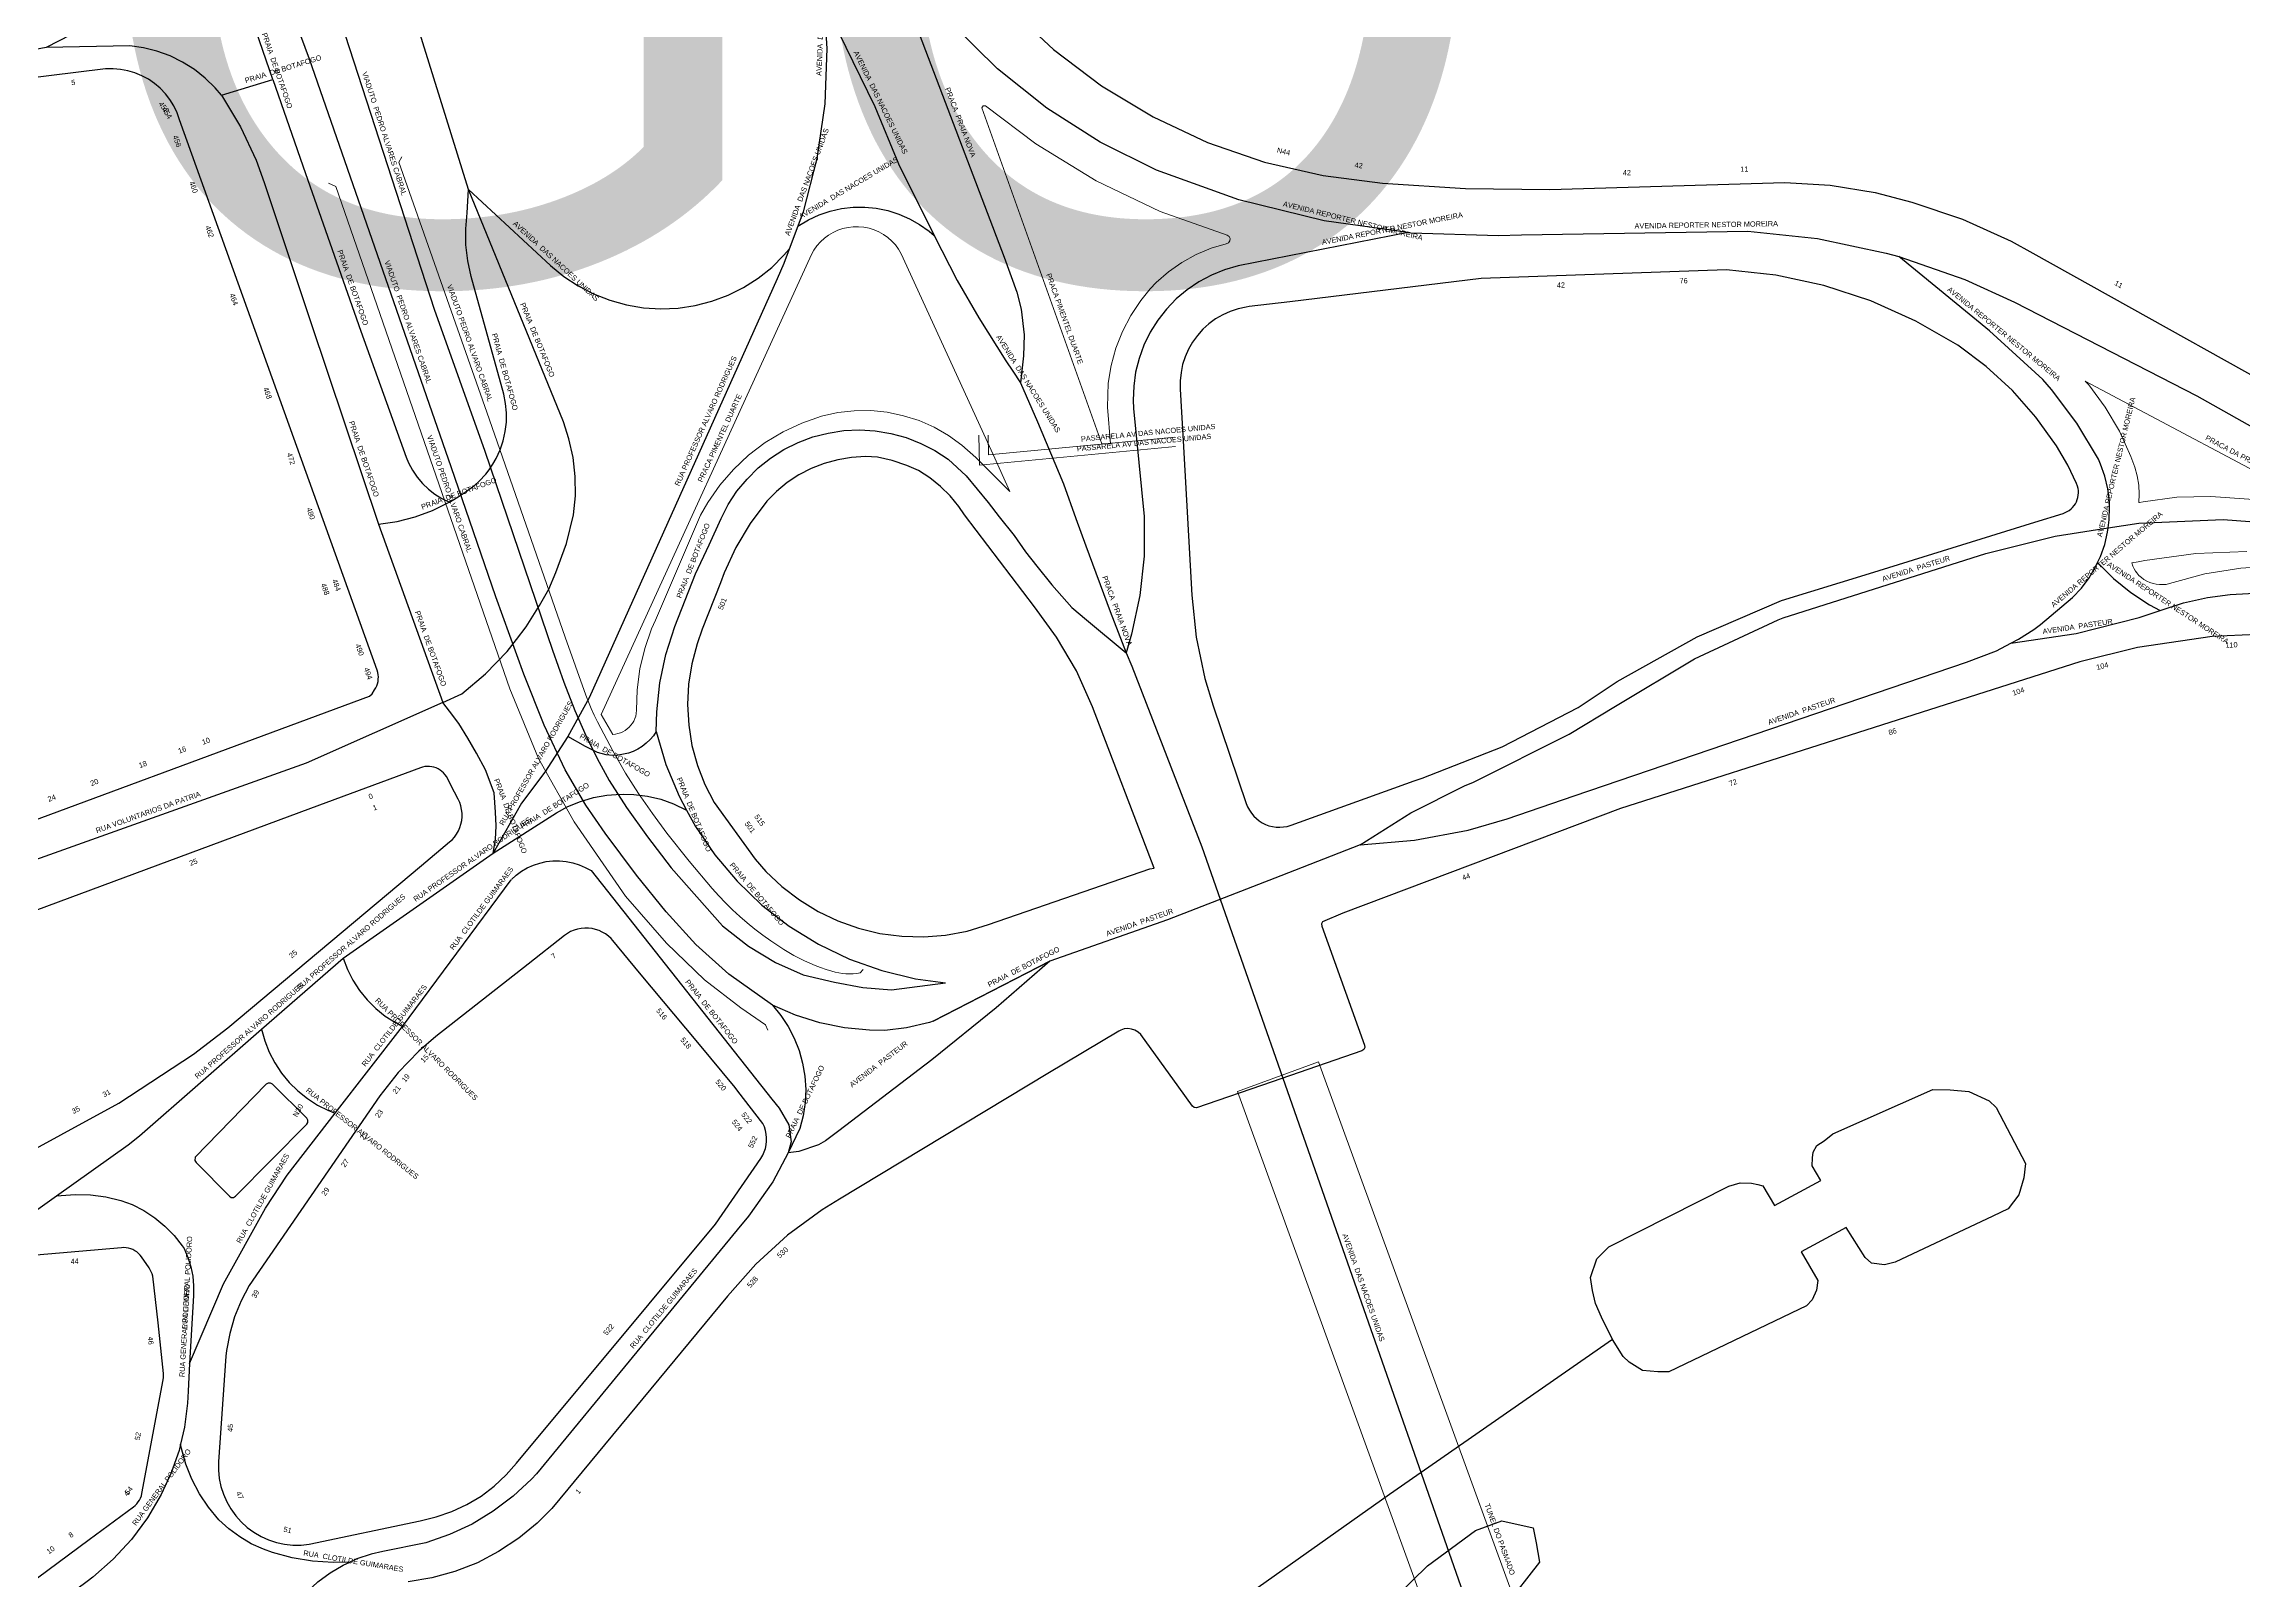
# Model space of a CAD drawing. Header units: millimetres. Extents: x 617751 to 636088, y 68402 to 77988.
# Drawn here: x 629958 to 630462, y 73428 to 73781 of the extents above; entities that cross this region are included whole.
import ezdxf

# ---------------------------------------------------------------- set-up
doc = ezdxf.new("R2010")
doc.units = ezdxf.units.MM
doc.header["$LTSCALE"] = 3
doc.header["$MEASUREMENT"] = 0
for name, color, linetype in [('ALINHAMENTO PREDIAL', 120, 'Continuous'), ('BAIRRO', 30, 'Continuous'), ('NOME LOGRADOURO', 252, 'Continuous'), ('NUMERAÇÃO', 7, 'Continuous'), ('OBRA DE ARTE', 190, 'Continuous')]:
    doc.layers.add(name, color=color, linetype=linetype)
doc.styles.get("Standard").update_dxf_attribs({"font": 'arial.ttf'})

msp = doc.modelspace()

# ---------------------------------------------------------------- linework, layer by layer
at = {"layer": 'ALINHAMENTO PREDIAL'}
for points in [[(630179.58, 73788.64), (630189.66, 73779.22), (630200.68, 73770.9), (630212.5, 73763.78), (630225, 73757.94), (630238.05, 73753.43), (630251.49, 73750.32), (630265.07, 73748.63), (630284.09, 73747.37), (630303.43, 73747.13), (630357.25, 73748.75), (630367.66, 73748.15), (630377.94, 73746.46), (630386.32, 73744.24), (630397.96, 73740.36), (630409.14, 73735.28), (630414.08, 73732.56), (630489.14, 73690.71)], [(630179.58, 73788.64), (630189.66, 73779.22), (630200.68, 73770.9), (630212.5, 73763.78), (630225, 73757.94), (630238.05, 73753.43), (630251.49, 73750.32), (630265.07, 73748.63), (630284.09, 73747.37), (630303.43, 73747.13), (630357.25, 73748.75), (630367.66, 73748.15), (630377.94, 73746.46), (630386.32, 73744.24), (630397.96, 73740.36), (630409.14, 73735.28), (630414.08, 73732.56), (630489.14, 73690.71)], [(630179.58, 73788.64), (630189.66, 73779.22), (630200.68, 73770.9), (630212.5, 73763.78), (630225, 73757.94), (630238.05, 73753.43), (630251.49, 73750.32), (630265.07, 73748.63), (630284.09, 73747.37), (630303.43, 73747.13), (630357.25, 73748.75), (630367.66, 73748.15), (630377.94, 73746.46), (630386.32, 73744.24), (630397.96, 73740.36), (630409.14, 73735.28), (630414.08, 73732.56), (630489.14, 73690.71)], [(630179.58, 73788.64), (630189.66, 73779.22), (630200.68, 73770.9), (630212.5, 73763.78), (630225, 73757.94), (630238.05, 73753.43), (630251.49, 73750.32), (630265.07, 73748.63), (630284.09, 73747.37), (630303.43, 73747.13), (630357.25, 73748.75), (630367.66, 73748.15), (630377.94, 73746.46), (630386.32, 73744.24), (630397.96, 73740.36), (630409.14, 73735.28), (630414.08, 73732.56), (630489.14, 73690.71)], [(629933.04, 73594.04), (630032.96, 73631.02), (630033.6, 73631.57), (630034.13, 73632.44), (630034.4, 73632.89), (630034.62, 73633.36), (630034.79, 73633.85), (630034.91, 73634.36), (630034.98, 73634.88), (630034.99, 73635.4), (630034.95, 73635.93), (630034.85, 73636.44), (630034.7, 73636.94), (629989.43, 73763.14), (629988.86, 73764.75), (629988.13, 73766.29), (629987.23, 73767.75), (629986.19, 73769.1), (629985.02, 73770.34), (629983.72, 73771.45), (629982.31, 73772.42), (629980.81, 73773.23), (629979.23, 73773.89), (629977.59, 73774.37), (629975.91, 73774.68), (629974.21, 73774.82), (629972.5, 73774.77), (629841.93, 73758.72)], [(630218.71, 73701.41), (630219.38, 73689.55), (630221.36, 73654.19), (630222.35, 73644.53), (630224.35, 73635.02), (630226.24, 73628.8), (630233.86, 73606.39), (630234.17, 73605.61), (630234.56, 73604.87), (630235.02, 73604.18), (630235.56, 73603.53), (630236.16, 73602.95), (630236.82, 73602.43), (630237.52, 73601.98), (630238.28, 73601.61), (630239.06, 73601.32), (630239.87, 73601.12), (630240.7, 73601), (630241.54, 73600.97), (630242.37, 73601.02), (630243.2, 73601.16), (630244.15, 73601.44), (630272.34, 73611.63), (630274.15, 73612.22), (630292.46, 73619.36), (630309.92, 73628.38), (630318.82, 73634.33), (630337.18, 73644.6), (630356.52, 73652.9), (630376.62, 73659.13), (630414.57, 73670.9), (630421.01, 73672.9), (630421.5, 73673.08), (630421.97, 73673.31), (630422.42, 73673.59), (630422.83, 73673.91), (630423.2, 73674.28), (630423.54, 73674.68), (630423.83, 73675.11), (630424.07, 73675.58), (630424.27, 73676.06), (630424.41, 73676.57), (630424.5, 73677.08), (630424.53, 73677.6), (630424.51, 73678.13), (630424.44, 73678.64), (630424.31, 73679.15), (630424.07, 73679.78), (630422.12, 73683.97), (630419.52, 73688.36), (630414.8, 73694.99), (630409.4, 73701.09), (630403.4, 73706.59), (630396.86, 73711.43), (630387.29, 73716.97), (630376.97, 73721.61), (630366.22, 73725.13), (630355.16, 73727.52), (630343.91, 73728.73), (630287.71, 73726.75), (630243.83, 73721.42), (630234.52, 73720.29), (630233.81, 73720.19), (630231.96, 73719.79), (630230.17, 73719.2), (630228.46, 73718.43), (630226.83, 73717.48), (630225.31, 73716.37), (630223.91, 73715.1), (630222.66, 73713.7), (630221.55, 73712.17), (630220.62, 73710.54), (630219.86, 73708.81), (630219.28, 73707.02), (630218.9, 73705.17), (630218.71, 73703.3), (630218.71, 73701.41)], [(630211.79, 73591.45), (630212.75, 73591.61), (630198.65, 73628.53), (630194.94, 73636.79), (630190.41, 73644.55), (630185.37, 73651.48), (630169.27, 73672.58), (630168, 73674.45), (630166, 73676.89), (630163.76, 73679.1), (630161.32, 73681.05), (630158.73, 73682.71), (630156.07, 73683.9), (630152.71, 73685.04), (630149.36, 73685.8), (630146.61, 73685.91), (630143.42, 73685.72), (630140.25, 73685.2), (630137.17, 73684.36), (630134.19, 73683.19), (630131.36, 73681.72), (630128.68, 73679.97), (630126.21, 73677.94), (630124, 73675.7), (630120.2, 73670.61), (630116.93, 73665.1), (630114.23, 73659.24), (630113.4, 73657.02), (630109.22, 73646.33), (630108.01, 73643.02), (630106.79, 73638.43), (630106.07, 73633.77), (630105.84, 73629.06), (630106.1, 73624.35), (630106.85, 73619.69), (630108.09, 73615.13), (630109.8, 73610.73), (630111.92, 73606.6), (630121.3, 73593.67), (630123.78, 73590.83), (630127.46, 73587.35), (630131.45, 73584.29), (630135.74, 73581.67), (630140.28, 73579.5), (630145.03, 73577.82), (630149.92, 73576.64), (630154.91, 73575.99), (630159.95, 73575.86), (630164.96, 73576.25), (630169.9, 73577.17), (630174.82, 73578.63), (630211.79, 73591.45)], [(630472.37, 73645.48), (630455.13, 73644.71), (630438.08, 73642.14), (630424.81, 73638.84), (630319.6, 73605.24), (630255.96, 73581.28), (630251.33, 73579.29), (630251.11, 73578.82), (630251.16, 73578.3), (630260.96, 73550.99), (630261, 73550.47), (630260.77, 73550.01), (630260.34, 73549.72), (630239.82, 73542.62), (630222.44, 73536.64), (630221.93, 73536.72), (630221.52, 73537.05), (630218.37, 73541.38), (630209.69, 73553.45), (630209.08, 73554.02), (630208.35, 73554.44), (630207.56, 73554.7), (630206.73, 73554.8), (630205.9, 73554.72), (630205.1, 73554.46), (630204.65, 73554.23), (630188.39, 73544.51), (630140.64, 73515.73), (630136.65, 73513.24), (630128.74, 73507.43), (630121.49, 73500.82), (630114.97, 73493.49), (630074.72, 73444.81), (630071.39, 73441.47), (630067.15, 73437.96), (630062.55, 73434.92), (630057.67, 73432.37), (630052.55, 73430.35), (630047.24, 73428.87), (630041.81, 73427.96)], [(630472.37, 73645.48), (630455.13, 73644.71), (630438.08, 73642.14), (630424.81, 73638.84), (630319.6, 73605.24), (630255.96, 73581.28), (630251.33, 73579.29), (630251.11, 73578.82), (630251.16, 73578.3), (630260.96, 73550.99), (630261, 73550.47), (630260.77, 73550.01), (630260.34, 73549.72), (630239.82, 73542.62), (630222.44, 73536.64), (630221.93, 73536.72), (630221.52, 73537.05), (630218.37, 73541.38), (630209.69, 73553.45), (630209.08, 73554.02), (630208.35, 73554.44), (630207.56, 73554.7), (630206.73, 73554.8), (630205.9, 73554.72), (630205.1, 73554.46), (630204.65, 73554.23), (630188.39, 73544.51), (630140.64, 73515.73), (630136.65, 73513.24), (630128.74, 73507.43), (630121.49, 73500.82), (630114.97, 73493.49), (630074.72, 73444.81), (630071.39, 73441.47), (630067.15, 73437.96), (630062.55, 73434.92), (630057.67, 73432.37), (630052.55, 73430.35), (630047.24, 73428.87), (630041.81, 73427.96)], [(629871.67, 73481.05), (629975.55, 73537.74), (629992.62, 73548.92), (630000.47, 73554.99), (630044.85, 73592.17), (630051.32, 73597.59), (630051.87, 73598.1), (630052.43, 73598.72), (630052.92, 73599.4), (630053.33, 73600.13), (630053.67, 73600.9), (630053.92, 73601.69), (630054.09, 73602.51), (630054.17, 73603.35), (630054.17, 73604.19), (630054.07, 73605.02), (630053.89, 73605.84), (630053.63, 73606.63), (630053.29, 73607.39), (630052.45, 73609.01), (630050.59, 73612.58), (630050.29, 73613), (630049.94, 73613.4), (630049.56, 73613.75), (630049.14, 73614.06), (630048.69, 73614.33), (630048.21, 73614.55), (630047.72, 73614.72), (630047.21, 73614.83), (630046.69, 73614.89), (630046.16, 73614.9), (630045.64, 73614.85), (630045.13, 73614.74), (630044.63, 73614.59), (630019.46, 73605.24), (629835.86, 73537.07)], [(629998.35, 73453.6), (629998.54, 73451.71), (629998.92, 73449.86), (629999.5, 73448.06), (630000.26, 73446.33), (630001.2, 73444.69), (630002.3, 73443.15), (630003.56, 73441.74), (630004.97, 73440.47), (630006.49, 73439.35), (630008.13, 73438.39), (630009.85, 73437.62), (630011.65, 73437.03), (630013.5, 73436.62), (630015.38, 73436.42), (630017.27, 73436.41), (630019.15, 73436.6), (630044.56, 73442), (630048.25, 73442.86), (630051.83, 73444.1), (630055.26, 73445.71), (630058.51, 73447.66), (630061.53, 73449.95), (630064.3, 73452.54), (630066.62, 73455.2), (630112.24, 73509.99), (630122.63, 73525.04), (630123.05, 73525.76), (630123.4, 73526.52), (630123.66, 73527.32), (630123.85, 73528.13), (630123.94, 73528.97), (630123.95, 73529.8), (630123.87, 73530.64), (630123.7, 73531.46), (630123.45, 73532.26), (630123.11, 73533.02), (630117.36, 73540.46), (630116.76, 73541.28), (630108.17, 73551.6), (630094.85, 73567.6), (630088.72, 73574.97), (630088.32, 73575.42), (630087.7, 73575.99), (630087.03, 73576.49), (630086.31, 73576.92), (630085.55, 73577.27), (630084.76, 73577.54), (630083.95, 73577.73), (630083.12, 73577.83), (630082.28, 73577.84), (630081.44, 73577.77), (630080.62, 73577.61), (630079.82, 73577.36), (630079.05, 73577.03), (630078.32, 73576.63), (630077.63, 73576.15), (630069.3, 73569.61), (630048.13, 73553), (630044.25, 73549.65), (630039.53, 73544.76), (630035.35, 73539.4), (630005.42, 73495.9), (630003.54, 73492.41), (630002.04, 73488.73), (630000.93, 73484.93), (630000.22, 73481.02), (630000.08, 73479.7), (629998.36, 73455.49), (629998.35, 73453.6)], [(629992.95, 73524.59), (629993.21, 73524.14), (630000.85, 73516.37), (630001.3, 73516.12), (630001.82, 73516.12), (630002.26, 73516.38), (630018.62, 73532.86), (630018.87, 73533.31), (630018.87, 73533.83), (630018.6, 73534.27), (630010.7, 73542.06), (630010.25, 73542.31), (630009.73, 73542.3), (630009.29, 73542.04), (629993.03, 73525.3), (629992.95, 73524.59)], [(629906.48, 73391.54), (629968.73, 73437.67), (629978.89, 73445.17), (629979.29, 73445.5), (629979.66, 73445.88), (629979.99, 73446.29), (629980.27, 73446.73), (629980.5, 73447.2), (629980.69, 73447.69), (629980.83, 73448.27), (629985.72, 73474.31), (629985.78, 73474.83), (629985.77, 73475.76), (629984.56, 73487.34), (629983.28, 73498.06), (629983.15, 73498.57), (629982.97, 73499.06), (629982.74, 73499.53), (629982.47, 73499.97), (629980.71, 73502.48), (629980.38, 73502.89), (629980.02, 73503.27), (629979.62, 73503.6), (629979.19, 73503.89), (629978.72, 73504.14), (629978.24, 73504.33), (629977.73, 73504.48), (629977.22, 73504.57), (629976.7, 73504.6), (629976.17, 73504.58), (629952.18, 73502.45)]]:
    msp.add_lwpolyline(points, dxfattribs=at)
at = {"layer": 'NOME LOGRADOURO'}
for points in [[(630055.65, 73747.17), (630038.69, 73801.68), (630030.87, 73826.81), (630017.31, 73881.43), (630005.09, 73938.85)], [(630125.3, 73560.17), (630115.31, 73567.25), (630107.75, 73574.05), (630100.94, 73581.6), (630094.16, 73589.96), (630086.96, 73599.58), (630082.51, 73606.05), (630077.8, 73614.1), (630073.01, 73624.38), (630068.29, 73636.05), (630061.94, 73653.79), (630051.67, 73683.54), (630019.18, 73777.05), (630013.22, 73793.12), (630001.83, 73823.84), (629988.31, 73858.17), (629986.37, 73863.86), (629982.98, 73876.36)], [(629988.73, 73826.65), (629989.18, 73821.68), (629989.11, 73816.12), (629988.46, 73810.6), (629987.9, 73807.8), (629986.07, 73803.51), (629983.8, 73799.44), (629981.12, 73795.63), (629978.06, 73792.12), (629974.65, 73788.95), (629970.92, 73786.15), (629967.38, 73784.03), (629958.84, 73779.69)], [(630010.81, 73772.38), (630003.83, 73792.62), (629998.59, 73807.82), (629995.32, 73815.52), (629991.27, 73822.83), (629988.73, 73826.65)], [(630012.81, 73827.51), (630047.75, 73719.69), (630059.35, 73687.14), (630074.87, 73641.57), (630077.52, 73634.2), (630079.99, 73627.75), (630082.54, 73621.96), (630085.09, 73616.7), (630087.89, 73611.66), (630091.81, 73605.52), (630096.63, 73598.75), (630102.09, 73591.68), (630113.82, 73578.35), (630119.82, 73573.71), (630126.01, 73569.97), (630132.34, 73567.13), (630139.51, 73565.41), (630146, 73564.22), (630152.58, 73563.72), (630164.96, 73565.28)], [(630149.32, 73808.19), (630178.4, 73731.65), (630181.26, 73723.63), (630182.24, 73719.69), (630182.94, 73713.8), (630182.8, 73709.02), (630182.1, 73702.85)], [(630270.95, 73737.3), (630251.68, 73739.95), (630232.18, 73744.75), (630213.3, 73751.56), (630200.35, 73758.02), (630188.15, 73765.8), (630176.83, 73774.81), (630166.51, 73784.95), (630157.3, 73796.12), (630149.32, 73808.19)], [(630137.09, 73790.09), (630137.77, 73779.46), (630137.26, 73766.81), (630135.43, 73754.29), (630132.31, 73742.03), (630131.1, 73738.76)], [(630137.09, 73790.09), (630148.75, 73766.19), (630154.14, 73753.03), (630162.36, 73736.61)], [(629958.84, 73779.69), (629947, 73777.48), (629931.32, 73775.85), (629791.16, 73762.8)], [(629999.02, 73768.74), (629997.62, 73770.42), (629995.34, 73772.65), (629992.83, 73774.63), (629990.13, 73776.34), (629987.27, 73777.75), (629984.27, 73778.86), (629981.18, 73779.65), (629978.02, 73780.11), (629958.84, 73779.69)], [(629999.02, 73768.74), (630010.81, 73772.38)], [(630010.81, 73772.38), (630018.26, 73750.79), (630030.96, 73714.69), (630041.38, 73685.77), (630041.93, 73684.46), (630042.82, 73682.79), (630043.88, 73681.22), (630045.1, 73679.77), (630046.47, 73678.46), (630047.96, 73677.3), (630049.57, 73676.3), (630051.27, 73675.47)], [(629999.02, 73768.74), (630003.41, 73761.52), (630006.97, 73753.88), (630008.85, 73748.74), (630014.26, 73732.44), (630019.51, 73716.65), (630035.05, 73670.42)], [(630049.73, 73629.56), (630054.13, 73631.52), (630059.56, 73636.11), (630064.48, 73641.25), (630066.62, 73644.01), (630068.83, 73646.88), (630071.9, 73651.82), (630074.08, 73655.53), (630075.67, 73659.33), (630078.07, 73666.02), (630079.7, 73672.59), (630080.13, 73676.96), (630080.1, 73681.35), (630079.61, 73685.71), (630078.67, 73689.99), (630077.39, 73693.89), (630055.65, 73747.17)], [(630051.27, 73675.47), (630053.28, 73676.73), (630054.87, 73677.74), (630057.08, 73679.38), (630058.12, 73680.32), (630059.59, 73681.91), (630060.41, 73682.91), (630061.24, 73684.21), (630061.99, 73685.51), (630062.9, 73687.48), (630063.6, 73689.53), (630064.08, 73691.65), (630064.33, 73693.8), (630064.36, 73695.97), (630064.16, 73698.12), (630063.74, 73700.25), (630056.26, 73727.2), (630055.46, 73730.8), (630055.04, 73734.47), (630055.01, 73738.16), (630055.36, 73741.83), (630055.65, 73747.17)], [(630055.65, 73747.17), (630074.45, 73729.74), (630077.51, 73727.22), (630080.81, 73725.03), (630084.32, 73723.2), (630088.01, 73721.75), (630091.83, 73720.69), (630095.74, 73720.03), (630099.69, 73719.79), (630103.65, 73719.96), (630107.57, 73720.55), (630111.41, 73721.54), (630115.12, 73722.92), (630118.66, 73724.69), (630122.01, 73726.82), (630125.11, 73729.28), (630127.93, 73732.06), (630129.13, 73733.45)], [(630131.1, 73738.76), (630133.57, 73740.23), (630135.99, 73741.34), (630138.52, 73742.19), (630141.12, 73742.77), (630143.77, 73743.07), (630146.44, 73743.1), (630149.09, 73742.85), (630151.7, 73742.32), (630154.25, 73741.52), (630156.69, 73740.46), (630159.01, 73739.15), (630161.19, 73737.61), (630162.36, 73736.61)], [(630131.1, 73738.76), (630129.13, 73733.45)], [(630270.95, 73737.3), (630232.01, 73729.62), (630228.89, 73728.72), (630225.87, 73727.51), (630223, 73725.98), (630220.31, 73724.16), (630217.82, 73722.08), (630215.56, 73719.74), (630213.56, 73717.18), (630211.83, 73714.42), (630210.41, 73711.5), (630209.3, 73708.44), (630208.51, 73705.29), (630208.06, 73702.07), (630207.94, 73698.82), (630208.03, 73696.98), (630210.45, 73672.22), (630210.44, 73663.13), (630209.48, 73654.1), (630207.58, 73645.21), (630206.31, 73640.94)], [(630270.95, 73737.3), (630271.56, 73737.22), (630291.63, 73736.58), (630296.89, 73736.76), (630348.78, 73737.62), (630364.77, 73735.93), (630380.49, 73732.57), (630383.36, 73731.77)], [(630129.13, 73733.45), (630127.91, 73730.16), (630126.35, 73726.68), (630083.3, 73630.63), (630078.43, 73621.75)], [(630162.36, 73736.61), (630167.64, 73726.29), (630172.55, 73717.73), (630178.73, 73707.9), (630180.33, 73705.49), (630182.1, 73702.85)], [(630383.36, 73731.77), (630398.5, 73726.5), (630409.88, 73721.31), (630451.64, 73699.87), (630538.63, 73650.87), (630541.42, 73649.25)], [(630383.36, 73731.77), (630398.5, 73726.5), (630409.88, 73721.31), (630451.64, 73699.87), (630538.63, 73650.87), (630541.42, 73649.25)], [(630431.35, 73669.56), (630431.6, 73671.46), (630431.67, 73674.36), (630431.61, 73675.58), (630431.23, 73678.53), (630430.55, 73681.42), (630429.57, 73684.22), (630429.1, 73685.3), (630424.16, 73693.57), (630418.38, 73701.27), (630416.35, 73703.61), (630404.12, 73714.75), (630383.36, 73731.77)], [(630182.1, 73702.85), (630186.03, 73693.86), (630191.95, 73679.69), (630194.84, 73671.76), (630197.12, 73665.5), (630202.65, 73650.45), (630206.31, 73640.94)], [(630098.68, 73622.93), (630098.76, 73627.41), (630099.46, 73634.06), (630100.86, 73640.59), (630102.93, 73646.95), (630107.65, 73659.05), (630110.77, 73665.69), (630113.51, 73671.72), (630115.17, 73674.94), (630117.16, 73677.96), (630119.46, 73680.76), (630122.04, 73683.31), (630124.87, 73685.57), (630127.92, 73687.52), (630131.15, 73689.14), (630134.54, 73690.42), (630138.04, 73691.33), (630141.63, 73691.88), (630145.24, 73692.04), (630148.86, 73691.83), (630152.43, 73691.24), (630155.92, 73690.28), (630159.29, 73688.96), (630162.51, 73687.3), (630165.53, 73685.3), (630169.71, 73681.49), (630174.71, 73675.37), (630177.27, 73672.13), (630180.67, 73667.83), (630183.3, 73664.12), (630185.86, 73660.84), (630189.3, 73656.5), (630193.86, 73651.35), (630197.21, 73648.54), (630206.31, 73640.94)], [(630035.05, 73670.42), (630039.27, 73671.04), (630043.41, 73672.09), (630047.42, 73673.57), (630051.25, 73675.46)], [(630259.92, 73596.91), (630271.54, 73604.3), (630283.87, 73610.43), (630285.95, 73611.31), (630307.85, 73622.31), (630318.43, 73628.72), (630336.57, 73639.6), (630355.75, 73648.52), (630356.84, 73648.96), (630403.32, 73663.69), (630419.23, 73667.72), (630431.35, 73669.56), (630438.37, 73670.63), (630457.71, 73671.53), (630470.91, 73670.51), (630483.94, 73668.11), (630495.28, 73664.84), (630541.42, 73649.25)], [(630259.92, 73596.91), (630271.54, 73604.3), (630283.87, 73610.43), (630285.95, 73611.31), (630307.85, 73622.31), (630318.43, 73628.72), (630336.57, 73639.6), (630355.75, 73648.52), (630356.84, 73648.96), (630403.32, 73663.69), (630419.23, 73667.72), (630431.35, 73669.56), (630438.37, 73670.63), (630457.71, 73671.53), (630470.91, 73670.51), (630483.94, 73668.11), (630495.28, 73664.84), (630541.42, 73649.25)], [(630035.05, 73670.42), (630049.73, 73629.56)], [(630428.93, 73661.66), (630429.58, 73663.02), (630430.54, 73665.75), (630431.22, 73668.58), (630431.35, 73669.56)], [(630409.07, 73643.14), (630410.83, 73644.06), (630414.32, 73646.29), (630415.83, 73647.42), (630423.18, 73653.65), (630425.19, 73655.8), (630426.96, 73658.15), (630428.47, 73660.68), (630428.93, 73661.66)], [(630428.93, 73661.66), (630432.57, 73658), (630436.53, 73654.75), (630440.82, 73651.94), (630443.23, 73650.63)], [(630443.23, 73650.63), (630448.57, 73652.43), (630454.07, 73653.66), (630459.29, 73654.28), (630480.25, 73655.47), (630501.22, 73654.45), (630508.03, 73653.65), (630541.42, 73649.25)], [(630443.23, 73650.63), (630448.57, 73652.43), (630454.07, 73653.66), (630459.29, 73654.28), (630480.25, 73655.47), (630501.22, 73654.45), (630508.03, 73653.65), (630541.42, 73649.25)], [(630409.07, 73643.14), (630424.01, 73645.34), (630438.45, 73649.04), (630443.23, 73650.63)], [(630259.92, 73596.91), (630272.41, 73597.97), (630284.72, 73600.32), (630293.62, 73602.88), (630308.98, 73608.15), (630398.87, 73638.79), (630405.77, 73641.43), (630409.07, 73643.14)], [(630206.31, 73640.94), (630207.67, 73637.9), (630223.66, 73596.46), (630286.17, 73418.01), (630330.67, 73298.3)], [(630049.73, 73629.56), (630018.47, 73615.63), (629923.2, 73581.67)], [(630061.3, 73595.04), (630061.82, 73598.14), (630062.01, 73601.28), (630061.87, 73604.43), (630061.53, 73608.83), (630059.51, 73614.12), (630057.51, 73617.92), (630055.5, 73621.36), (630053.43, 73624.75), (630051.33, 73627.53), (630049.73, 73629.56)], [(630078.43, 73621.75), (630073.11, 73613.59), (630067.79, 73606.47), (630061.3, 73595.04)], [(630098.68, 73622.93), (630098.01, 73621.95), (630097.25, 73621.05), (630096.39, 73620.23), (630095.46, 73619.5), (630094.45, 73618.88), (630093.39, 73618.36), (630092.27, 73617.96), (630091.13, 73617.68), (630089.95, 73617.51), (630088.67, 73617.4), (630087.16, 73617.52), (630085.21, 73618.07), (630082.49, 73619.43), (630078.43, 73621.75)], [(630098.68, 73622.93), (630100.89, 73615.36), (630103.89, 73608.06), (630105.6, 73604.9)], [(630061.3, 73595.04), (630075.81, 73604.27), (630078.42, 73605.68), (630081.29, 73606.87), (630083.03, 73607.39), (630084.28, 73607.76), (630087.34, 73608.33), (630089.46, 73608.48), (630091.26, 73608.53), (630093.56, 73608.49), (630096.65, 73608.09), (630099.68, 73607.36), (630102.62, 73606.32), (630105.59, 73604.9)], [(630105.6, 73604.89), (630107.63, 73601.12), (630112.07, 73594.6), (630117.18, 73588.58), (630122.88, 73583.13), (630129.12, 73578.31), (630135.83, 73574.17), (630142.94, 73570.75), (630150.37, 73568.09), (630158.03, 73566.22), (630164.96, 73565.28)], [(630259.92, 73596.91), (630241.77, 73589.83), (630215.77, 73579.7), (630188.82, 73570.26)], [(630026.91, 73570.98), (630061.3, 73595.04)], [(630065.53, 73588.98), (630066.58, 73589.95), (630067.81, 73590.86), (630069.12, 73591.64), (630070.52, 73592.28), (630071.97, 73592.76), (630073.46, 73593.09), (630074.98, 73593.27), (630076.51, 73593.28), (630078.03, 73593.14), (630079.53, 73592.83), (630080.99, 73592.37), (630082.39, 73591.76), (630083.72, 73591.01), (630125.12, 73538.65), (630126.84, 73536.56), (630129.06, 73532.71), (630129.54, 73528.87), (630128.89, 73526.36)], [(630040.52, 73555.32), (630065.45, 73588.92)], [(630008.21, 73554.66), (630026.91, 73570.98)], [(630026.91, 73570.98), (630027.91, 73568.38), (630029.17, 73565.9), (630030.69, 73563.57), (630032.44, 73561.41), (630034.41, 73559.44), (630036.57, 73557.69), (630038.91, 73556.18), (630040.52, 73555.32)], [(630162.09, 73556.5), (630188.82, 73570.26), (630162.09, 73556.5), (630161.28, 73556.21), (630156.01, 73554.98), (630151.03, 73554.37), (630147.54, 73554.41), (630141.79, 73554.97), (630136.12, 73556.12), (630130.6, 73557.86), (630125.3, 73560.17)], [(630188.82, 73570.26), (630176.54, 73559.6), (630161.82, 73547.67), (630140.53, 73531.38), (630137.48, 73529.05), (630135.87, 73528.18), (630131.32, 73526.63), (630128.89, 73526.36)], [(630125.3, 73560.17), (630127.23, 73557.83), (630128.9, 73555.3), (630130.3, 73552.62), (630131.41, 73549.8), (630132.21, 73546.88), (630132.71, 73543.89), (630132.9, 73540.87), (630132.76, 73537.84), (630132.32, 73534.84), (630131.56, 73531.91), (630128.89, 73526.36)], [(629961.21, 73516.44), (629977.65, 73528.16), (629980.24, 73530.24), (630008.21, 73554.66)], [(630008.21, 73554.66), (630008.96, 73551.98), (630009.98, 73549.39), (630011.26, 73546.92), (630012.8, 73544.6), (630014.57, 73542.46), (630016.55, 73540.51), (630018.73, 73538.77), (630021.08, 73537.28), (630023.57, 73536.04), (630025.1, 73535.43)], [(630025.1, 73535.43), (630040.52, 73555.32)], [(630317.8, 73483.56), (630315.24, 73488.62), (630313.86, 73491.76), (630313.19, 73494.8), (630312.76, 73497.76), (630314.18, 73502.05), (630316.96, 73504.79), (630344.45, 73518.69), (630347.05, 73519.45), (630349.61, 73519.41), (630351.04, 73519.07), (630352.24, 73518.78), (630354.89, 73514.22), (630365.48, 73519.96), (630363.48, 73523.37), (630363.6, 73525.19), (630363.78, 73526.47), (630364.6, 73527.97), (630366.29, 73529.07), (630368.24, 73530.71), (630391.16, 73540.83), (630395.16, 73540.77), (630399.38, 73540.39), (630404.06, 73538.24), (630405.71, 73536.7), (630412.37, 73523.91), (630412, 73520.56), (630410.9, 73516.66), (630408.45, 73513.51), (630404.94, 73511.82), (630382.56, 73501.3), (630380.12, 73500.69), (630377.08, 73501), (630375.68, 73502.34), (630374.2, 73504.59), (630371.32, 73509.19), (630361.01, 73503.67), (630364.82, 73497.07), (630364.54, 73494.84), (630363.55, 73492.62), (630362.18, 73491.25), (630360.48, 73490.43), (630330.69, 73476.1), (630328.14, 73476.14), (630324.63, 73476.43), (630321.55, 73478.31), (630320.21, 73479.61), (630317.8, 73483.56), (630266.67, 73447.99), (630219.32, 73414.44)], [(629991.75, 73478.02), (629999.49, 73496.29), (630009.1, 73513.65), (630014.08, 73521.22), (630025.1, 73535.43)], [(630128.89, 73526.36), (630125.34, 73519.68), (630119.79, 73511.81), (630117.22, 73508.69), (630071.19, 73452.72), (630070.05, 73451.5), (630065.88, 73447.6), (630061.33, 73444.16), (630056.45, 73441.22), (630051.28, 73438.8), (630045.89, 73436.94), (630035.99, 73434.97), (630033.33, 73434.34), (630030.05, 73433.24), (630028.46, 73432.51)], [(629817.64, 73446.08), (629826.46, 73450.02), (629905.9, 73486.03), (629950.88, 73509.08), (629961.21, 73516.44)], [(629961.21, 73516.44), (629965.53, 73516.78), (629969.05, 73516.69), (629972.55, 73516.23), (629975.98, 73515.41), (629978.59, 73514.52), (629981.25, 73513.13), (629983.75, 73511.46), (629986.07, 73509.55), (629988.17, 73507.4), (629990.04, 73505.04), (629990.5, 73504.37), (629991.37, 73502.33), (629992.02, 73500.21), (629992.45, 73498.03), (629992.64, 73495.82), (629992.61, 73493.61), (629991.75, 73478.02)], [(629991.75, 73478.02), (629991.39, 73471.66), (629991.27, 73468.91), (629990.59, 73463.46), (629989.68, 73459.57)], [(629989.68, 73459.57), (629989.34, 73458.12), (629987.55, 73452.94), (629985.22, 73447.97), (629982.08, 73442.66), (629978.4, 73437.7), (629974.22, 73433.16), (629969.6, 73429.08), (629968.29, 73428.07), (629965.9, 73426.31)], [(630028.46, 73432.51), (630024.6, 73432.39), (630019.9, 73432.69), (630015.25, 73433.47), (630010.72, 73434.73), (630008.69, 73435.44), (630005.88, 73436.72), (630003.22, 73438.28), (630000.73, 73440.11), (629998.45, 73442.19), (629996.06, 73445.07), (629994, 73448.19), (629992.27, 73451.5), (629990.9, 73454.98), (629989.89, 73458.58), (629989.68, 73459.57)], [(630257.65, 73414.31), (630275.36, 73431.69), (630286.35, 73439.74), (630292.41, 73441.97), (630299.61, 73440.35), (630300.28, 73436.95), (630301.01, 73432.47), (630293.14, 73422.44)], [(630010.37, 73393.55), (630009.61, 73396.93), (630009.21, 73400.37), (630009.18, 73403.84), (630009.5, 73407.29), (630010.18, 73410.68), (630011.22, 73413.99), (630012.59, 73417.17), (630014.29, 73420.19), (630016.3, 73423.01), (630018.59, 73425.61), (630021.14, 73427.96), (630023.92, 73430.03), (630026.9, 73431.79), (630028.46, 73432.51)]]:
    msp.add_lwpolyline(points, dxfattribs=at)
at = {"layer": 'OBRA DE ARTE', "lineweight": 20}
for points in [[(630200.79, 73688.82), (630202.78, 73688.86), (630202.09, 73697.27), (630202.22, 73702.74), (630202.9, 73706.81), (630203.99, 73710.78), (630205.49, 73714.61), (630207.39, 73718.26), (630209.66, 73721.69), (630211.83, 73724.38), (630213.24, 73725.81), (630216.04, 73728.25), (630219.1, 73730.4), (630222.37, 73732.21), (630225.82, 73733.67), (630229.26, 73734.72), (630229.77, 73734.92), (630230.1, 73735.37), (630230.14, 73735.91), (630229.92, 73736.38), (630229.48, 73736.69), (630214.09, 73742.14), (630199.45, 73749.12), (630185.62, 73757.6), (630174.09, 73766.35), (630173.54, 73766.33), (630173.27, 73765.84), (630200.79, 73688.82)], [(630040.38, 73754.67), (630039.68, 73753.45), (630059.86, 73696.13), (630077.78, 73644.53), (630082.55, 73631.24), (630083.14, 73629.68), (630083.78, 73628.15), (630084.47, 73626.64), (630085.21, 73625.15), (630086, 73623.69), (630088.73, 73618.48), (630091.59, 73613.34), (630094.63, 73608.67), (630097.8, 73604.08), (630101.1, 73599.59), (630106.22, 73593.2), (630111.51, 73586.94), (630113.01, 73585.25), (630114.56, 73583.61), (630116.16, 73582.03), (630117.81, 73580.49), (630119.51, 73579.01), (630121.26, 73577.59), (630123.05, 73576.23), (630124.89, 73574.92), (630126.77, 73573.68), (630127.89, 73572.93), (630129.04, 73572.23), (630130.2, 73571.56), (630131.39, 73570.93), (630132.6, 73570.34), (630133.82, 73569.79), (630135.07, 73569.28), (630136.33, 73568.81), (630137.6, 73568.38), (630138.89, 73567.99), (630139.68, 73567.75), (630140.49, 73567.57), (630141.31, 73567.44), (630142.13, 73567.37), (630142.96, 73567.35), (630143.78, 73567.38), (630144.61, 73567.47), (630145.42, 73567.62), (630146.1, 73568.33)], [(630023.56, 73748.58), (630025.24, 73747.83), (630065.09, 73632.66), (630071.69, 73616.71), (630079.89, 73602.19), (630091.6, 73585.14), (630101, 73574.35), (630109.73, 73565.96), (630118.04, 73559.54), (630123.71, 73555.66), (630124.2, 73554.41)], [(630086.01, 73626.81), (630134.2, 73732.21), (630134.78, 73733.26), (630135.49, 73734.25), (630136.29, 73735.15), (630137.18, 73735.97), (630138.16, 73736.7), (630139.19, 73737.32), (630140.28, 73737.81), (630141.44, 73738.2), (630142.62, 73738.47), (630143.82, 73738.6), (630145.03, 73738.62), (630146.23, 73738.5), (630147.42, 73738.27), (630148.57, 73737.91), (630149.68, 73737.42), (630150.75, 73736.83), (630151.72, 73736.14), (630152.63, 73735.33), (630153.46, 73734.45), (630154.17, 73733.48), (630154.79, 73732.43), (630175.83, 73686.37), (630179.69, 73677.95), (630171.86, 73685.71), (630168.71, 73688.55), (630165.64, 73690.76), (630162.35, 73692.64), (630158.89, 73694.16), (630155.28, 73695.3), (630151.57, 73696.07), (630147.81, 73696.45), (630144.02, 73696.42), (630140.26, 73696.01), (630136.55, 73695.2), (630132.04, 73693.62), (630127.71, 73691.59), (630123.62, 73689.12), (630119.82, 73686.23), (630116.34, 73682.96), (630113.21, 73679.35), (630110.5, 73675.43), (630108.81, 73672.48), (630098.5, 73648.45), (630097.61, 73646.45), (630096.02, 73641.93), (630094.9, 73637.25), (630094.28, 73632.48), (630094.16, 73627.76), (630094.08, 73627), (630093.96, 73626.43), (630093.77, 73625.87), (630093.52, 73625.31), (630093.22, 73624.8), (630092.86, 73624.32), (630092.47, 73623.88), (630092.02, 73623.49), (630091.53, 73623.14), (630091.02, 73622.85), (630090.47, 73622.61), (630089.9, 73622.42), (630089.32, 73622.31), (630088.72, 73622.25), (630086.01, 73626.81)], [(630438.37, 73675.43), (630438.46, 73677.33), (630438.35, 73679.41), (630438.01, 73681.48), (630437.47, 73683.47), (630436.55, 73685.97), (630433.92, 73691.75), (630430.68, 73697.24), (630426.88, 73702.37), (630426.09, 73703.23), (630479.94, 73674.67), (630474.52, 73675.42), (630454.85, 73676.74), (630447.06, 73676.59), (630439.38, 73675.53), (630438.53, 73675.43), (630438.37, 73675.43)], [(630217.66, 73688.22), (630172.7, 73683.96), (630172.55, 73690.8)], [(630217.46, 73690.38), (630174.82, 73686.34), (630174.72, 73690.85)], [(630463.13, 73664.14), (630451.4, 73663.73), (630439.75, 73662.1), (630438.18, 73661.78), (630436.77, 73661.58), (630437.01, 73660.78), (630437.28, 73660.2), (630437.61, 73659.64), (630437.87, 73659.27)], [(630437.87, 73659.27), (630438.37, 73658.7), (630438.94, 73658.19), (630439.54, 73657.74), (630440.2, 73657.36), (630440.89, 73657.05), (630441.62, 73656.82), (630442.36, 73656.65), (630443.1, 73656.57), (630443.86, 73656.57), (630444.61, 73656.64), (630445.4, 73656.81), (630453.51, 73659.02), (630461.71, 73660.37), (630469.97, 73660.85)], [(630324.58, 73343.49), (630250.4, 73547.19), (630231.88, 73540.36), (630305.56, 73337.27), (630324.58, 73343.49)]]:
    msp.add_lwpolyline(points, dxfattribs=at)

# ---------------------------------------------------------------- texts
at = {"layer": 'BAIRRO'}
msp.add_text('BOTAFOGO', height=150, dxfattribs=at).set_placement((629105.06, 73725.95))
at = {"layer": 'NOME LOGRADOURO'}
for s, rotation, p in [('AVENIDA  DAS NACOES UNIDAS', 87.6912, (630136.52, 73773.17)), ('PRAIA  DE BOTAFOGO', 289.02, (630008.27, 73782.82)), ('PRAIA  DE BOTAFOGO', 17.1573, (630004.62, 73771.51)), ('AVENIDA  DAS NACOES UNIDAS', 296.0062, (630143.82, 73778.57)), ('VIADUTO  PEDRO ALVARES CABRAL', 287.9539, (630031.23, 73773.91)), ('PRACA  PRAIA NOVA', 290.8051, (630164.8, 73770.27)), ('AVENIDA  DAS NACOES UNIDAS', 69.6454, (630129.18, 73736.45)), ('AVENIDA  DAS NACOES UNIDAS', 30.7582, (630131.83, 73740.35)), ('AVENIDA REPORTER NESTOR MOREIRA', 346.1713, (630242.17, 73743.32)), ('AVENIDA REPORTER NESTOR MOREIRA', 11.1571, (630251.29, 73734.44)), ('AVENIDA  DAS NACOES UNIDAS', 317.1656, (630065.73, 73739.18)), ('AVENIDA REPORTER NESTOR MOREIRA', 0.9495, (630322.82, 73738.19)), ('PRAIA  DE BOTAFOGO', 289.3819, (630025.56, 73733.07)), ('VIADUTO  PEDRO ALVARES CABRAL', 289.1598, (630036.37, 73730.62)), ('AVENIDA REPORTER NESTOR MOREIRA', 320.6535, (630394.38, 73724.03)), ('PRAIA  DE BOTAFOGO', 292.1971, (630067.45, 73720.9)), ('PRAIA  DE BOTAFOGO', 285.512, (630060.97, 73713.99)), ('AVENIDA  DAS NACOES UNIDAS', 302.1527, (630176.49, 73713.35)), ('RUA PROFESSOR ALVARO RODRIGUES', 65.8529, (630103.91, 73679.06)), ('AVENIDA REPORTER NESTOR MOREIRA', 76.489, (630429.91, 73667.4)), ('PRAIA  DE BOTAFOGO', 288.5798, (630028.23, 73693.85)), ('PRAIA  DE BOTAFOGO', 20.258, (630045.07, 73673.76)), ('AVENIDA REPORTER NESTOR MOREIRA', 40.2852, (630418.86, 73651.29)), ('PRAIA  DE BOTAFOGO', 68.7018, (630104.36, 73653.36)), ('AVENIDA  PASTEUR', 17.5839, (630379.78, 73657.27)), ('AVENIDA  PASTEUR', 17.5839, (630379.78, 73657.27)), ('AVENIDA REPORTER NESTOR MOREIRA', 326.77, (630430.95, 73660.9)), ('PRACA  PRAIA NOVA', 290.1632, (630200.82, 73658.32)), ('PRAIA  DE BOTAFOGO', 289.76, (630043.33, 73650.32)), ('AVENIDA  PASTEUR', 8.3769, (630416.4, 73645.23)), ('RUA PROFESSOR ALVARO RODRIGUES', 60.4533, (630063.67, 73601.25)), ('AVENIDA  PASTEUR', 18.8222, (630353.61, 73624.41)), ('PRAIA  DE BOTAFOGO', 330.2957, (630080.96, 73621.46)), ('PRAIA  DE BOTAFOGO', 290.9787, (630061.45, 73611.83)), ('PRAIA  DE BOTAFOGO', 32.4609, (630068.02, 73600.5)), ('PRAIA  DE BOTAFOGO', 292.3406, (630103.32, 73612.09)), ('RUA VOLUNTARIOS DA PATRIA', 19.6152, (629970.5, 73599.59)), ('RUA PROFESSOR ALVARO RODRIGUES', 34.9775, (630043.54, 73583.83)), ('RUA  CLOTILDE GUIMARAES', 53.4259, (630052.19, 73572.71)), ('PRAIA  DE BOTAFOGO', 310.3257, (630115.39, 73592.23)), ('RUA PROFESSOR ALVARO RODRIGUES', 41.1121, (630016.91, 73563.57)), ('AVENIDA  PASTEUR', 19.3042, (630201.97, 73575.92)), ('PRAIA  DE BOTAFOGO', 27.2329, (630175, 73564.27)), ('PRAIA  DE BOTAFOGO', 308.3317, (630105.21, 73565.45)), ('RUA PROFESSOR ALVARO RODRIGUES', 41.1235, (629993.57, 73543.2)), ('RUA  CLOTILDE GUIMARAES', 52.2149, (630032.02, 73545.98)), ('RUA PROFESSOR ALVARO RODRIGUES', 315.0005, (630034.14, 73561.13)), ('AVENIDA  PASTEUR', 37.42, (630143.53, 73541.26)), ('PRAIA  DE BOTAFOGO', 64.2838, (630129.33, 73529.57)), ('RUA PROFESSOR ALVARO RODRIGUES', 321.4044, (630018.27, 73540.42)), ('RUA  CLOTILDE GUIMARAES', 61.0324, (630003.42, 73505.45)), ('RUA GENERAL POLIDORO', 86.8426, (629991.18, 73485.87)), ('AVENIDA  DAS NACOES UNIDAS', 289.3037, (630255.86, 73507.56)), ('RUA GENERAL POLIDORO', 86.7603, (629990.57, 73474.89)), ('RUA  CLOTILDE GUIMARAES', 50.566, (630093.44, 73481.34)), ('RUA GENERAL POLIDORO', 53.427, (629979.44, 73440.77)), ('RUA  CLOTILDE GUIMARAES', 350.4777, (630017.74, 73434.06))]:
    msp.add_text(s, height=1.2, rotation=rotation, dxfattribs=at).set_placement(p)
at = {"layer": 'NUMERAÇÃO'}
for s, rotation, p in [('5', 7.0092, (629964.7, 73771.04)), ('452', 307.5833, (629984.53, 73766.74)), ('454', 301.6217, (629985.34, 73765.57)), ('456', 289.7048, (629987.85, 73759.34)), ('N44', 346.9645, (630240.78, 73755.62)), ('42', 352.9026, (630258.62, 73752.2)), ('11', 1.725, (630347.06, 73751.19)), ('460', 289.7048, (629991.63, 73748.81)), ('460', 289.7048, (629991.63, 73748.81)), ('42', 1.725, (630320.15, 73750.38)), ('462', 289.7048, (629995.29, 73738.62)), ('462', 289.7048, (629995.29, 73738.62)), ('76', 2.0188, (630333.14, 73725.6)), ('464', 289.7048, (630000.85, 73723.1)), ('42', 2.0188, (630305.04, 73724.61)), ('11', 330.8432, (630432.65, 73725.35)), ('468', 289.7048, (630008.58, 73701.59)), ('472', 289.7048, (630013.97, 73686.55)), ('480', 289.7048, (630018.48, 73673.99)), ('488', 289.7048, (630021.78, 73656.66)), ('484', 289.7048, (630024.37, 73657.59)), ('501', 68.65, (630113.87, 73650.67)), ('490', 289.7048, (630029.69, 73642.76)), ('110', 2.5586, (630458.22, 73642.09)), ('494', 289.7048, (630031.64, 73637.31)), ('104', 13.9722, (630428.79, 73636.99)), ('104', 17.7205, (630409.61, 73631.1)), ('10', 20.322, (629994.82, 73619.84)), ('86', 17.7205, (630381.23, 73622.03)), ('18', 20.322, (629980.37, 73614.49)), ('16', 20.322, (629989.36, 73617.82)), ('20', 20.322, (629969.25, 73610.38)), ('72', 17.7205, (630344.66, 73610.35)), ('24', 20.322, (629959.48, 73606.76)), ('0', 20.3891, (630033.01, 73607.33)), ('1', 20.3891, (630033.96, 73604.76)), ('501', 305.9304, (630118.84, 73601.75)), ('515', 305.9304, (630121.06, 73603.36)), ('25', 20.3801, (629991.95, 73592.09)), ('44', 20.6415, (630283.56, 73588.73)), ('25', 39.9754, (630015.14, 73570.86)), ('7', 38.1554, (630075.17, 73570.71)), ('516', 309.7519, (630098.57, 73558.84)), ('518', 309.7519, (630104.1, 73552.19)), ('15', 46.0369, (630045.37, 73546.84)), ('31', 28.6369, (629972.18, 73539.03)), ('21', 52.0775, (630039.07, 73539.69)), ('19', 52.0775, (630041.16, 73542.37)), ('520', 309.7474, (630112.12, 73542.55)), ('35', 28.6369, (629965.15, 73535.19)), ('N30', 60.9728, (630016.37, 73534.4)), ('23', 55.4984, (630035.12, 73534.2)), ('522', 307.6889, (630118.06, 73535.06)), ('25', 55.4984, (630031.66, 73529.18)), ('524', 307.6889, (630115.89, 73533.38)), ('552', 65.3048, (630120.73, 73527.29)), ('27', 55.4984, (630027.32, 73522.87)), ('29', 55.4984, (630022.83, 73516.35)), ('44', 5.0752, (629964.53, 73500.78)), ('530', 42.3777, (630126.97, 73502.09)), ('528', 48.3715, (630120.24, 73495.27)), ('528', 48.3715, (630120.24, 73495.27)), ('39', 61.7206, (630006.9, 73492.85)), ('522', 50.2483, (630087.32, 73484.35)), ('46', 275.9225, (629982.13, 73484.14)), ('52', 79.4046, (629980.3, 73460.35)), ('45', 85.9682, (630001.6, 73462.31)), ('45', 85.9682, (630001.6, 73462.31)), ('54', 51.1986, (629977.69, 73447.81)), ('4', 45.7859, (629977.4, 73447.49)), ('47', 293.6828, (630002.34, 73448.43)), ('1', 50.4407, (630080.91, 73447.98)), ('51', 347.4973, (630013.17, 73439.51)), ('10', 36.5615, (629959.5, 73434.25)), ('8', 36.5615, (629964.53, 73437.98))]:
    msp.add_text(s, height=1.2, rotation=rotation, dxfattribs=at).set_placement(p)
at = {"layer": 'OBRA DE ARTE'}
for s, rotation, p in [('PRACA PIMENTEL DUARTE', 289.6565, (630187.97, 73727.66)), ('VIADUTO PEDRO ALVARO CABRAL', 289.4037, (630050.71, 73725.12)), ('PRACA PIMENTEL DUARTE', 65.4309, (630109.2, 73679.93)), ('PASSARELA AV DAS NACOES UNIDAS', 5.4081, (630196.04, 73689.35)), ('VIADUTO PEDRO ALVARO CABRAL', 289.0843, (630046.11, 73690.57)), ('PASSARELA AV DAS NACOES UNIDAS', 5.4081, (630195.09, 73687.09)), ('PRACA DA PRAIA NOVA', 332.058, (630453.48, 73689.83)), ('TUNEL DO PASMADO', 290.0091, (630288.43, 73445.68))]:
    msp.add_text(s, height=1.2, rotation=rotation, dxfattribs=at).set_placement(p)

doc.saveas('drawing.dxf')
